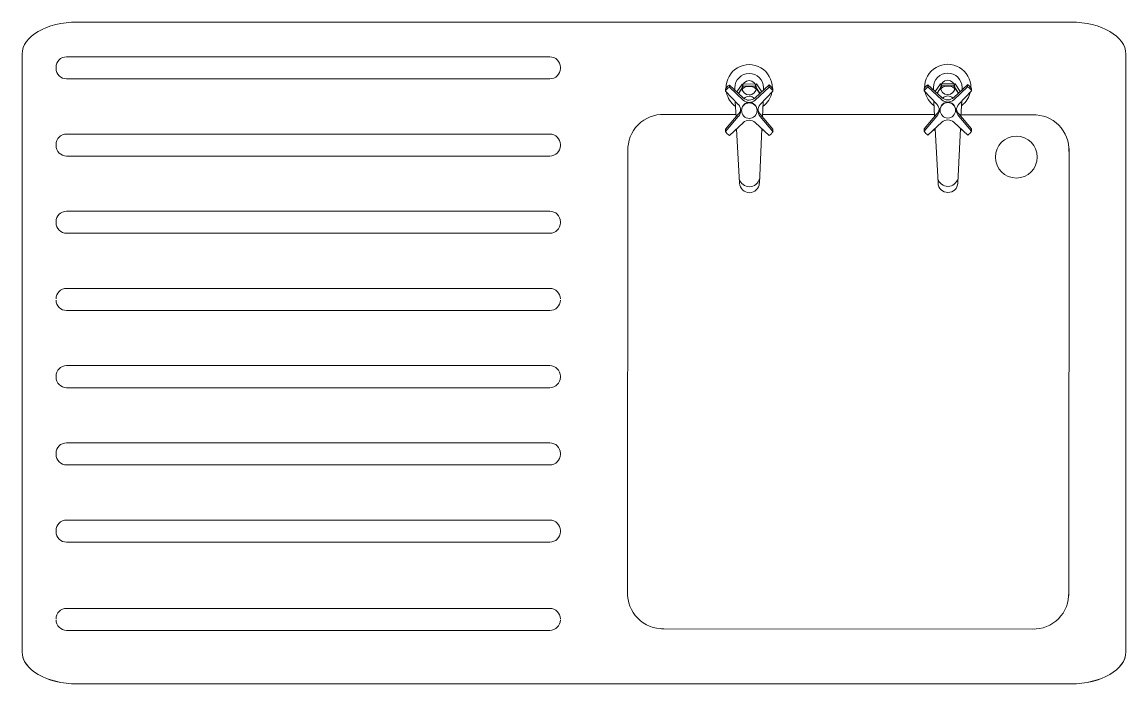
# Model space of a CAD drawing. Header units: millimetres. Extents: x 131488 to 132488, y 14213 to 14813.
import ezdxf

# ---------------------------------------------------------------- set-up
doc = ezdxf.new("R2010")
doc.units = ezdxf.units.MM
doc.layers.add('www.cadblocksfree.com', color=7, linetype='Continuous', lineweight=9)

# ---------------------------------------------------------------- blocks, each defined once
blk = doc.blocks.new('A$C731A637B')
at = {"layer": 'www.cadblocksfree.com', "linetype": 'Continuous'}
for p, q in [((950.7, 600), (50, 600)), ((0, 29, 661.7), (0, 571, 40.7)), ((0, 571, 661.7), (0, 29, 40.7)), ((1000.7, 29), (1000.7, 571)), ((1000.7, 29, 661.7), (1000.7, 571, 40.7)), ((1000.7, 571, 661.7), (1000.7, 29, 40.7)), ((40.4, 568.5, 1025.8), (478.5, 568.5, 1600)), ((30.8, 559, 772.7), (30.8, 558, 772.7)), ((30.8, 559, 1602.7), (30.8, 558, 1602.7)), ((488, 559, 770), (488, 558, 770)), ((488, 559, 1600), (488, 558, 1600)), ((478.5, 548.5, 1600), (40.3, 548.5, 1015.9)), ((641.2, 542.9, 770), (653.8, 531.3, 770)), ((641.2, 542.9, 770), (641.2, 540.9, 770)), ((641.2, 542.9, 770), (641.2, 540.9, 770)), ((641.2, 540.9, 770), (653.8, 529.3, 770)), ((652.7, 543.8, 770), (647.9, 536.8, 770)), ((653.8, 541.8, 770), (649.5, 535.3, 770)), ((652.7, 543.8, 770), (665.8, 543.9, 770)), ((653.8, 541.8, 770), (652.7, 543.8, 770)), ((653.8, 541.8, 770), (664.6, 541.8, 770)), ((664.6, 541.8, 770), (665.8, 543.9, 770)), ((664.6, 541.8, 770), (669, 535.4, 770)), ((677.2, 543, 770), (664.7, 531.3, 770)), ((677.2, 540.9, 770), (664.7, 529.3, 770)), ((665.8, 543.9, 770), (670.6, 536.8, 770)), ((672.2, 540.4, 770), (672.2, 538.3, 770)), ((677.2, 540.9, 770), (677.2, 543, 770)), ((821.2, 543.2, 770), (833.8, 531.6, 770)), ((821.2, 543.2, 770), (821.2, 541.2, 770)), ((821.2, 543.2, 770), (821.2, 541.2, 770)), ((821.2, 541.2, 770), (833.8, 529.6, 770)), ((826.2, 540.6, 770), (826.2, 538.6, 770)), ((832.7, 544.1, 770), (827.9, 537, 770)), ((833.8, 542.1, 770), (829.5, 535.6, 770)), ((832.7, 544.1, 770), (845.8, 544.1, 770)), ((833.8, 542.1, 770), (832.7, 544.1, 770)), ((833.8, 542.1, 770), (844.6, 542.1, 770)), ((844.6, 542.1, 770), (845.8, 544.1, 770)), ((844.6, 542.1, 770), (849, 535.6, 770)), ((857.2, 543.2, 770), (844.7, 531.6, 770)), ((857.2, 541.2, 770), (844.7, 529.6, 770)), ((845.8, 544.1, 770), (850.6, 537.1, 770)), ((852.2, 540.7, 770), (852.2, 538.6, 770)), ((857.2, 541.2, 770), (857.2, 543.2, 770)), ((637.8, 537.3, 770), (637.8, 539.3, 770)), ((637.8, 537.3, 770), (649.3, 525.2, 770)), ((646.2, 540.4, 770), (646.2, 538.3, 770)), ((680.7, 537.3, 770), (669.2, 525.3, 770)), ((680.7, 537.3, 770), (680.7, 539.4, 770)), ((817.8, 537.5, 770), (817.8, 539.6, 770)), ((817.8, 537.5, 770), (829.3, 525.5, 770)), ((860.7, 537.6, 770), (849.2, 525.5, 770)), ((860.7, 537.6, 770), (860.7, 539.6, 770)), ((646.6, 527.7, 770), (647.3, 513.8, 770)), ((671.9, 527.8, 770), (671.2, 513.8, 770)), ((826.6, 528.4, 770), (827.3, 514.5, 770)), ((851.9, 528.5, 770), (851.2, 514.5, 770)), ((637.8, 502.9, 770), (649.3, 516.4, 770)), ((637.8, 500.9, 770), (649.3, 514.4, 770)), ((680.7, 503, 770), (669.2, 516.4, 770)), ((680.7, 500.9, 770), (669.2, 514.4, 770)), ((817.8, 503.2, 770), (829.3, 516.7, 770)), ((817.8, 501.1, 770), (829.3, 514.7, 770)), ((860.7, 503.2, 770), (849.2, 516.7, 770)), ((860.7, 501.2, 770), (849.2, 514.7, 770)), ((637.8, 500.9, 770), (637.8, 502.9, 770)), ((641.3, 497.3, 770), (653.9, 508.9, 770)), ((647.9, 501.9, 770), (646.3, 501.9, 770)), ((647.9, 501.9, 1600), (646.3, 501.9, 1600)), ((647.8, 503.3, 770), (650.4, 453.8, 770)), ((677.3, 497.3, 770), (664.7, 508.9, 770)), ((670.7, 503.3, 770), (668.4, 453.8, 770)), ((672.3, 501.9, 770), (670.7, 501.9, 770)), ((672.3, 501.9, 1600), (670.7, 501.9, 1600)), ((680.7, 500.9, 770), (680.7, 503, 770)), ((817.8, 501.1, 770), (817.8, 503.2, 770)), ((821.3, 497.5, 770), (833.9, 509.2, 770)), ((827.9, 502.1, 770), (826.3, 502.1, 770)), ((827.9, 502.1, 1600), (826.3, 502.1, 1600)), ((827.8, 503.6, 770), (830.4, 454.1, 770)), ((857.3, 497.6, 770), (844.7, 509.2, 770)), ((850.7, 503.6, 770), (848.4, 454.1, 770)), ((852.3, 502.2, 770), (850.7, 502.2, 770)), ((852.3, 502.2, 1600), (850.7, 502.2, 1600)), ((860.7, 501.2, 770), (860.7, 503.2, 770)), ((39.7, 498.5, 1015.9), (478.5, 498.5, 1600)), ((30.8, 489, 772.7), (30.8, 488, 772.7)), ((30.8, 489, 1602.7), (30.8, 488, 1602.7)), ((488, 489, 770), (488, 488, 770)), ((488, 489, 1600), (488, 488, 1600)), ((478.5, 478.5, 1600), (40.4, 478.5, 1015.9)), ((40.3, 428.5, 1025.8), (478.5, 428.5, 1600)), ((30.8, 419, 1602.7), (30.8, 418, 1602.7)), ((30.8, 419, 2432.7), (30.8, 418, 2432.7)), ((488, 419, 1600), (488, 418, 1600)), ((488, 419, 2430), (488, 418, 2430)), ((478.5, 408.5, 1600), (40.3, 408.5, 1015.9)), ((478.5, 358.5, 770), (40.3, 358.5, 1015.9)), ((40.3, 358.5, 1015.9), (478.5, 358.5, 1600)), ((478.5, 338.5, 770), (40.3, 338.5, 1015.9)), ((478.5, 338.5, 1600), (40.3, 338.5, 1015.9)), ((40.3, 288.5, 1015.9), (478.5, 288.5, 1600)), ((30.8, 279, 772.7), (30.8, 278, 772.7)), ((30.8, 279, 1602.7), (30.8, 278, 1602.7)), ((488, 279, 770), (488, 278, 770)), ((488, 279, 1600), (488, 278, 1600)), ((478.5, 268.5, 1600), (40.4, 268.5, 1015.9)), ((40.3, 218.5, 1025.8), (478.5, 218.5, 1600)), ((30.8, 209, 772.7), (30.8, 208, 772.7)), ((30.8, 209, 1602.7), (30.8, 208, 1602.7)), ((488, 209, 770), (488, 208, 770)), ((488, 209, 1600), (488, 208, 1600)), ((478.5, 198.5, 1600), (40.3, 198.5, 1025.8)), ((40.3, 148.5, 1025.8), (478.5, 148.5, 1600)), ((30.8, 139, 772.7), (30.8, 138, 772.7)), ((30.8, 139, 1602.7), (30.8, 138, 1602.7)), ((488, 139, 770), (488, 138, 770)), ((488, 139, 1600), (488, 138, 1600)), ((478.5, 128.5, 1600), (40.3, 128.5, 1025.8)), ((40.3, 68.5, 1025.8), (478.5, 68.5, 1600)), ((478.5, 48.5, 770), (40.3, 48.5, 1015.9)), ((950.7, 0, 702.5), (50, 0, 702.5))]:
    blk.add_line(p, q, dxfattribs=at)
at = {"layer": 'www.cadblocksfree.com', "linetype": 'Continuous', "elevation": 770}
for points in [[(580.1, 516.3), (647.2, 516.2)], [(671.3, 516.2), (827.2, 516.1)], [(851.3, 516), (918.3, 516)], [(548.9, 80.6), (549.2, 485.7)], [(949.2, 485.3), (948.9, 80.2)], [(917.9, 49.6), (579.7, 49.9)]]:
    blk.add_lwpolyline(points, dxfattribs=at)
at = {"layer": 'www.cadblocksfree.com', "linetype": 'Continuous'}
for centre, radius in [((659.2, 540.4, 1600), 6.5), ((659.2, 540.4, 770), 6.5), ((839.2, 540.7, 1600), 6.5), ((839.2, 540.7, 770), 6.5), ((659.3, 519.7, 770), 7), ((839.3, 520, 770), 7), ((901.4, 477.6, 770), 19)]:
    blk.add_circle(centre, radius, dxfattribs=at)
at = {"layer": 'www.cadblocksfree.com', "linetype": 'Continuous', "extrusion": (0, 0.814703, 0.579878)}
for centre, start, end in [((-50, -297.9, 488.8), 270, 0), ((-950.7, -297.9, 488.8), 180, 270), ((-50, 522.3, 407.4), 0, 90), ((-950.7, 522.3, 407.4), 90, 180)]:
    blk.add_arc(centre, 50, start, end, dxfattribs=at)
at = {"layer": 'www.cadblocksfree.com', "linetype": 'Continuous', "extrusion": (2.85334e-15, -0.814703, 0.579878)}
for centre, start, end in [((50, 870.2, -81.5), 90, 180), ((50, 50, 0), 180, 270)]:
    blk.add_arc(centre, 50, start, end, dxfattribs=at)
at = {"layer": 'www.cadblocksfree.com', "linetype": 'Continuous', "extrusion": (-2.85334e-15, -0.814703, 0.579878)}
for centre, start, end in [((950.7, 870.2, -81.5), 0, 90), ((950.7, 50, 0), 270, 0)]:
    blk.add_arc(centre, 50, start, end, dxfattribs=at)
at = {"layer": 'www.cadblocksfree.com', "linetype": 'Continuous'}
for centre, radius, start, end in [((40.3, 559, 772.7), 9.5, 90.0024, 180.0024), ((40.3, 559, 1602.7), 9.5, 90.0024, 180.0024), ((478.5, 559, 770), 9.5, 359.9976, 89.9976), ((478.5, 559, 1600), 9.5, 359.9976, 89.9976), ((659.2, 540.4, 770), 21, 359.3964, 180.7773), ((839.2, 540.7, 770), 21, 359.3964, 180.7773), ((40.3, 558, 772.7), 9.5, 180.0024, 270.0024), ((40.3, 558, 1602.7), 9.5, 180.0024, 270.0024), ((478.5, 558, 770), 9.5, 269.9976, 359.9976), ((478.5, 558, 1600), 9.5, 269.9976, 359.9976), ((659.2, 540.4, 770), 13, 0.0869, 180.0869), ((839.2, 540.7, 770), 13, 0.0869, 180.0869), ((645.1, 535.8, 770), 8.09, 118.2816, 154.2859), ((645.1, 533.8, 770), 8.09, 118.2816, 154.2859), ((659.2, 531.7, 770), 9.99, 19.3361, 160.538), ((673.4, 535.8, 770), 8.09, 25.8878, 61.8922), ((673.4, 533.8, 770), 8.09, 25.8878, 61.8922), ((825.1, 536.1, 770), 8.09, 118.2816, 154.2859), ((825.1, 534, 770), 8.09, 118.2816, 154.2859), ((839.2, 532, 770), 9.99, 19.3361, 160.538), ((853.4, 536.1, 770), 8.09, 25.8878, 61.8922), ((853.4, 534.1, 770), 8.09, 25.8878, 61.8922), ((659.2, 540.4, 770), 21, 191.032, 233.7877), ((659.2, 537.2, 770), 8, 227.3829, 312.7908), ((659.3, 526.8, 770), 6, 40.3918, 139.782), ((659.2, 540.4, 770), 21, 306.386, 349.1418), ((839.2, 541.1, 770), 21, 191.032, 233.7877), ((839.2, 537.5, 770), 8, 227.3829, 312.7908), ((839.3, 527.1, 770), 6, 40.3918, 139.782), ((839.2, 541.1, 770), 21, 306.386, 349.1418), ((643.5, 519.8, 770), 8, 317.3926, 42.7811), ((643.5, 521.8, 770), 8, 317.3926, 352.8378), ((659.3, 520.2, 770), 7, 356.9869, 183.1868), ((659.2, 535.2, 770), 8, 227.3829, 312.7908), ((675.1, 519.8, 770), 8, 137.3926, 222.7811), ((675.1, 521.9, 770), 8, 187.336, 222.7811), ((823.5, 520.1, 770), 8, 317.3926, 42.7811), ((823.5, 522.1, 770), 8, 317.3926, 352.8378), ((839.3, 520.4, 770), 7, 356.9869, 183.1868), ((839.2, 535.5, 770), 8, 227.3829, 312.7908), ((855.1, 520.1, 770), 8, 137.3926, 222.7811), ((855.1, 522.1, 770), 8, 187.336, 222.7811), ((581.1, 484.4, 770), 31.9, 88.1198, 182.2574), ((659.3, 503, 770), 8, 47.3829, 132.7908), ((839.3, 503.3, 770), 8, 47.3829, 132.7908), ((917.2, 484, 770), 31.9, 357.6324, 91.7701), ((645.1, 504.4, 770), 8.09, 205.8878, 241.8922), ((673.5, 504.4, 770), 8.09, 298.2816, 334.2859), ((825.1, 504.7, 770), 8.09, 205.8878, 241.8922), ((853.5, 504.7, 770), 8.09, 298.2816, 334.2859), ((40.3, 489, 772.7), 9.5, 90.0024, 180.0024), ((40.3, 489, 1602.7), 9.5, 90.0024, 180.0024), ((478.5, 489, 770), 9.5, 359.9976, 89.9976), ((478.5, 489, 1600), 9.5, 359.9976, 89.9976), ((40.3, 488, 772.7), 9.5, 180.0024, 270.0024), ((40.3, 488, 1602.7), 9.5, 180.0024, 270.0024), ((478.5, 488, 770), 9.5, 269.9976, 359.9976), ((478.5, 488, 1600), 9.5, 269.9976, 359.9976), ((659.3, 460.3, 770), 9.54, 196.4649, 345.1329), ((659.4, 454.3, 770), 9, 182.9398, 357.2339), ((839.3, 460.6, 770), 9.54, 196.4649, 345.1329), ((839.4, 454.5, 770), 9, 182.9398, 357.2339), ((40.3, 419, 1602.7), 9.5, 90.0024, 180.0024), ((40.3, 419, 2432.7), 9.5, 90.0024, 180.0024), ((478.5, 419, 1600), 9.5, 359.9976, 89.9976), ((478.5, 419, 2430), 9.5, 359.9976, 89.9976), ((40.3, 418, 2432.7), 9.5, 180.0024, 270.0024), ((40.3, 418, 1602.7), 9.5, 180.0024, 270.0024), ((478.5, 418, 2430), 9.5, 269.9976, 359.9976), ((478.5, 418, 1600), 9.5, 269.9976, 359.9976), ((40.3, 349, 772.7), 9.5, 90.0024, 180.0024), ((478.5, 349, 770), 9.5, 359.9976, 89.9976), ((40.3, 348, 772.7), 9.5, 180.0024, 270.0024), ((478.5, 348, 770), 9.5, 269.9976, 359.9976), ((40.3, 279, 772.7), 9.5, 90.0024, 180.0024), ((40.3, 279, 1602.7), 9.5, 90.0024, 180.0024), ((478.5, 279, 770), 9.5, 359.9976, 89.9976), ((478.5, 279, 1600), 9.5, 359.9976, 89.9976), ((40.3, 278, 772.7), 9.5, 180.0024, 270.0024), ((40.3, 278, 1602.7), 9.5, 180.0024, 270.0024), ((478.5, 278, 770), 9.5, 269.9976, 359.9976), ((478.5, 278, 1600), 9.5, 269.9976, 359.9976), ((40.3, 209, 772.7), 9.5, 90.0024, 180.0024), ((40.3, 209, 1602.7), 9.5, 90.0024, 180.0024), ((478.5, 209, 770), 9.5, 359.9976, 89.9976), ((478.5, 209, 1600), 9.5, 359.9976, 89.9976), ((40.3, 208, 772.7), 9.5, 180.0024, 270.0024), ((40.3, 208, 1602.7), 9.5, 180.0024, 270.0024), ((478.5, 208, 770), 9.5, 269.9976, 359.9976), ((478.5, 208, 1600), 9.5, 269.9976, 359.9976), ((40.3, 139, 772.7), 9.5, 90.0024, 180.0024), ((40.3, 139, 1602.7), 9.5, 90.0024, 180.0024), ((478.5, 139, 770), 9.5, 359.9976, 89.9976), ((478.5, 139, 1600), 9.5, 359.9976, 89.9976), ((40.3, 138, 772.7), 9.5, 180.0024, 270.0024), ((40.3, 138, 1602.7), 9.5, 180.0024, 270.0024), ((478.5, 138, 770), 9.5, 269.9976, 359.9976), ((478.5, 138, 1600), 9.5, 269.9976, 359.9976), ((580.8, 81.9, 770), 31.9, 177.6324, 271.7701), ((917, 81.6, 770), 31.9, 268.1198, 2.2574), ((40.3, 59, 1602.7), 9.5, 90.0024, 180.0024), ((478.5, 59, 1600), 9.5, 359.9976, 89.9976), ((40.3, 58, 1602.7), 9.5, 180.0024, 270.0024), ((478.5, 58, 1600), 9.5, 269.9976, 359.9976)]:
    blk.add_arc(centre, radius, start, end, dxfattribs=at)

msp = doc.modelspace()

# ---------------------------------------------------------------- block references
at = {"layer": 'www.cadblocksfree.com'}
msp.add_blockref('A$C731A637B', (131487.6, 14213.5), dxfattribs=at)

doc.saveas('drawing.dxf')
